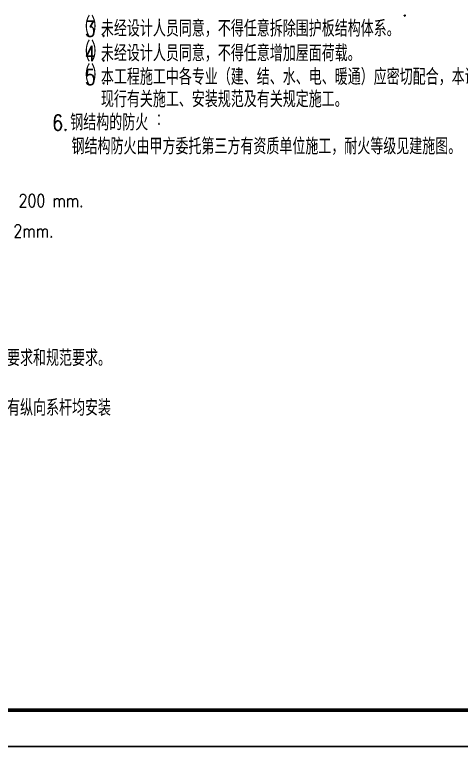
# Model space of a CAD drawing. Extents: x 40002367 to 40460080, y 192184 to 372766.
# Drawn here: x 40436226 to 40448605, y 330766 to 351055 of the extents above; entities that cross this region are included whole.
import ezdxf

# ---------------------------------------------------------------- set-up
doc = ezdxf.new("R2010")
doc.units = 0
doc.header["$LTSCALE"] = 1000
doc.header["$MEASUREMENT"] = 0
doc.layers.get('0').update_dxf_attribs({"linetype": 'CONTINUOUS'})
doc.layers.add('PUB_TITLE', color=4, linetype='CONTINUOUS')
doc.styles.add('_HZTXT', font='txt.shx', dxfattribs={"width": 0.8, "bigfont": 'hztxt.shx'})
doc.styles.add('_TXT', font='SIMPLEX.shx', dxfattribs={"width": 0.6})
doc.styles.add('DIM_FONT', font='SIMPLEX.shx', dxfattribs={"width": 0.8})

msp = doc.modelspace()

# ---------------------------------------------------------------- linework, layer by layer
at = {"layer": 'PUB_TITLE'}
msp.add_lwpolyline([(40385779.9, 330765.6), (40460079.9, 330765.6), (40460079.9, 372765.6), (40385779.9, 372765.6)], close=True, dxfattribs=at)
at = {"layer": 'PUB_TITLE', "const_width": 100}
msp.add_lwpolyline([(40388279.9, 331765.6), (40459079.9, 331765.6), (40459079.9, 371765.6), (40388279.9, 371765.6)], close=True, dxfattribs=at)

# ---------------------------------------------------------------- texts
for s, height, style, width, p in [('（', 540, '_HZTXT', 0.8, (40437894.6, 350444.6, 0)), ('）', 540, '_HZTXT', 0.8, (40438336.4, 350444.6, 0)), ('.', 432, '_TXT', 0.8, (40446959.7, 351008.4, 0)), ('3', 432, '_TXT', 0.8, (40438172.1, 350444.6, 0)), ('未经设计人员同意，不得任意拆除围护板结构体系。', 450, '_HZTXT', 0.8, (40438615.8, 350444.6, 0)), ('.', 432, '_TXT', 0.8, (40438610.5, 350444.6, 0)), ('（', 540, '_HZTXT', 0.8, (40437894.6, 349760.8, 0)), ('4', 432, '_TXT', 0.8, (40438172.1, 349760.8, 0)), ('）', 540, '_HZTXT', 0.8, (40438336.4, 349760.8, 0)), ('未经设计人员同意，不得任意增加屋面荷载。', 450, '_HZTXT', 0.8, (40438615.8, 349760.8, 0)), ('.', 432, '_TXT', 0.8, (40438610.5, 349760.8, 0)), ('（', 540, '_HZTXT', 0.8, (40437894.6, 349104.3, 0)), ('）', 540, '_HZTXT', 0.8, (40438336.4, 349104.3, 0)), ('本工程施工中各专业（建、结、水、电、暖通）应密切配合，本说明未尽处，均按照国家', 450, '_HZTXT', 0.8, (40438615.8, 349104.3, 0)), ('5', 432, '_TXT', 0.8, (40438172.1, 349104.3, 0)), ('.', 432, '_TXT', 0.8, (40438610.5, 349136, 0)), ('现行有关施工、安装规范及有关规定施工。', 450, '_HZTXT', 0.8, (40438615.8, 348485, 0)), ('6.', 432, '_TXT', 0.8, (40437268.7, 347842, 0)), ('钢结构的防火', 450, '_HZTXT', 0.8, (40437766.5, 347841.6, 0)), (':', 400.3, '_TXT', 0.6, (40440174.4, 348009.4, 0)), ('钢结构防火由甲方委托第三方有资质单位施工，耐火等级见建施图。', 450, '_HZTXT', 0.8, (40437801.1, 347177.5)), ('200 mm.', 360, 'DIM_FONT', 0.8, (40436334.3, 345718.8, 0)), ('2mm.', 360, 'DIM_FONT', 0.8, (40436191.3, 344875.1, 0)), ('结构安装前应对构件进行全面检查，如构件数量、长度、垂直度、平整度等是否符合设计要求和规范要求。', 450, '_HZTXT', 0.8, (40421975.5, 341309.7, 0)), ('主刚架安装时，应及时设置临时揽风绳，以保证结构的稳定性，待建筑的支撑体系包括所有纵向系杆均安装', 450, '_HZTXT', 0.8, (40421975.5, 339930.4, 0))]:
    msp.add_text(s, height=height, dxfattribs=dict(style=style, width=width)).set_placement(p)

doc.saveas('drawing.dxf')
